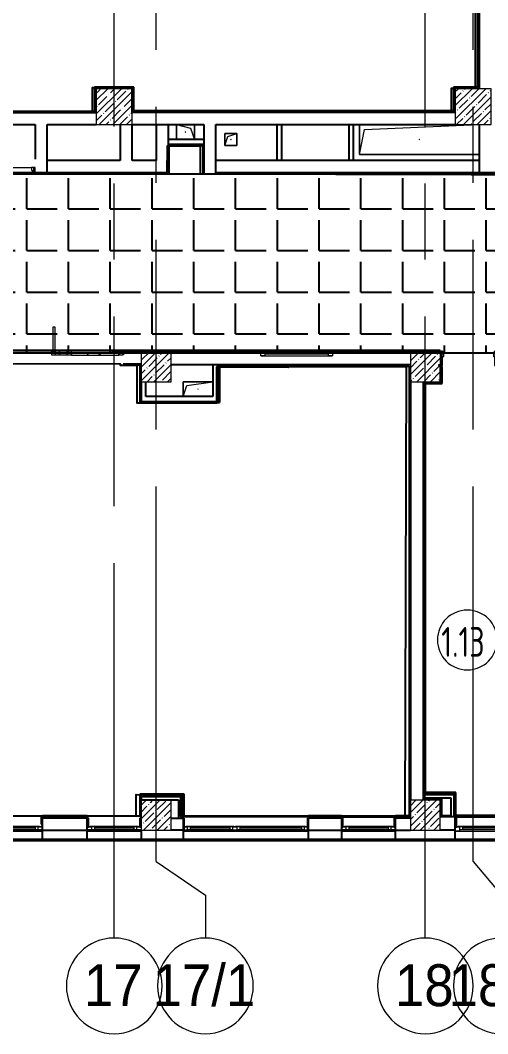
# Model space of a CAD drawing. Header units: millimetres. Extents: x -625 to 415037, y -3642 to 102118.
# Drawn here: x 58955 to 66768, y -3642 to 13309 of the extents above; entities that cross this region are included whole.
import ezdxf

# ---------------------------------------------------------------- set-up
doc = ezdxf.new("R2010")
doc.units = ezdxf.units.MM
doc.linetypes.add('Осевая', pattern=[6350, 1270, -952.5, 3175, -952.5])
doc.layers.add('1) плитка  КР1', color=40, linetype='Continuous')
for name, color, linetype, lineweight in [('A-AREA-IDEN', 7, 'Continuous', 9), ('A-DETL-GENF', 7, 'Continuous', 9), ('A-DOOR-FRAM-2', 7, 'Continuous', 5), ('A-GENM', 7, 'Continuous', 9), ('A-GLAZ', 7, 'Continuous', 9), ('A-GLAZ-1', 7, 'Continuous', 5), ('A-GLAZ-CURT-1', 7, 'Continuous', 5), ('A-GLAZ-CURT-2', 7, 'Continuous', 20), ('A-GLAZ-CWMG', 7, 'Continuous', 9), ('A-GLAZ-CWMG-1', 7, 'Continuous', 20), ('S-COLS-1', 7, 'Continuous', 5), ('Оси', 7, 'Continuous', 9), ('Оси-1', 7, 'Continuous', 20), ('Оси-2', 7, 'Осевая', 9)]:
    doc.layers.add(name, color=color, linetype=linetype, lineweight=lineweight)
doc.layers.add('A-DOOR-FRAM-1', color=7, linetype='Continuous', lineweight=5, true_color=0xc0c0c0)
doc.styles.add('Arial', font='arial.ttf', dxfattribs={"width": 0.9, "height": 700})
doc.styles.add('СПДС', font='ГОСТ тип А.ttf', dxfattribs={"width": 0.9})

# ---------------------------------------------------------------- blocks, each defined once
blk = doc.blocks.new('BSC_Колонна _Прямоугольная - 500х500-V4-Объем проектирования 1 этажа')
at = {"layer": 'S-COLS-1'}
h = blk.add_hatch(dxfattribs=at)
h.set_pattern_fill('FP_8', color=256, style=0, pattern_type=2)
h.set_pattern_definition([(45, (-61160, -7650), (-114.04925, 114.04925), []), (45, (-61045.95, -7650), (-114.04925, 114.04925), [201.613, -40.323, 6.706, -33.617])])
h.paths.add_polyline_path([(-250, -250), (250, -250), (250, 250), (-250, 250), (-250, -237)])
for p, q in [((250, 250), (-250, 250)), ((-250, 250), (-250, -250)), ((250, -250), (250, 250)), ((-250, -250), (250, -250))]:
    blk.add_line(p, q, dxfattribs=at)
blk = doc.blocks.new('BSC_Колонна _Прямоугольная - 500х500-V11-Объем проектирования 1 этажа')
at = {"layer": 'S-COLS-1'}
h = blk.add_hatch(dxfattribs=at)
h.set_pattern_fill('FP_15', color=256, style=0, pattern_type=2)
h.set_pattern_definition([(45, (-61160, -150), (-114.04925, 114.04925), []), (45, (-61045.95, -150), (-114.04925, 114.04925), [201.613, -40.323, 6.706, -33.617])])
h.paths.add_polyline_path([(-250, -250), (250, -250), (250, 250), (-250, 250), (-250, -157)])
for p, q in [((250, 250), (-250, 250)), ((-250, 250), (-250, -250)), ((250, -250), (250, 250)), ((-250, -250), (250, -250))]:
    blk.add_line(p, q, dxfattribs=at)
blk = doc.blocks.new('BSC_Колонна _Прямоугольная - 500х500-V12-Объем проектирования 1 этажа')
at = {"layer": 'S-COLS-1'}
h = blk.add_hatch(dxfattribs=at)
h.set_pattern_fill('FP_16', color=256, style=0, pattern_type=2)
h.set_pattern_definition([(45, (-65660, -150), (-114.04925, 114.04925), []), (45, (-65545.95, -150), (-114.04925, 114.04925), [201.613, -40.323, 6.706, -33.617])])
h.paths.add_polyline_path([(-250, -250), (250, -250), (250, 250), (-250, 250), (-250, -157)])
for p, q in [((250, 250), (-250, 250)), ((-250, 250), (-250, -250)), ((250, -250), (250, 250)), ((-250, -250), (250, -250))]:
    blk.add_line(p, q, dxfattribs=at)
blk = doc.blocks.new('BSC_Колонна _Прямоугольная - 500х500-V15-Объем проектирования 1 этажа')
at = {"layer": 'S-COLS-1'}
h = blk.add_hatch(dxfattribs=at)
h.set_pattern_fill('FP_19', color=256, style=0, pattern_type=2)
h.set_pattern_definition([(45, (-65660, -7650), (-114.04925, 114.04925), []), (45, (-65545.95, -7650), (-114.04925, 114.04925), [201.613, -40.323, 6.706, -33.617])])
h.paths.add_polyline_path([(35, -250), (250, -250), (250, 22), (220, 22), (220, 30), (250, 30), (250, 250), (-250, 250), (-250, -250), (-10, -250)])
for p, q in [((220, 250), (-250, 250)), ((-250, 250), (-250, -250)), ((250, -250), (250, 22)), ((-250, -250), (250, -250))]:
    blk.add_line(p, q, dxfattribs=at)
blk = doc.blocks.new('BSC_Колонна _Прямоугольная - 600х600-23205240-Объем проектирования 1 этажа')
at = {"layer": 'S-COLS-1'}
h = blk.add_hatch(dxfattribs=at)
h.set_pattern_fill('FP_20', color=256, style=0, pattern_type=2)
h.set_pattern_definition([(45, (-66460, -12000), (-114.04925, 114.04925), []), (45, (-66345.95, -12000), (-114.04925, 114.04925), [201.613, -40.323, 6.706, -33.617])])
h.paths.add_polyline_path([(300, -300), (300, 300), (-300, 300), (-300, -300), (267, -300)])
for p, q in [((300, 300), (-300, 300)), ((-300, 300), (-300, -300)), ((300, -300), (300, 300)), ((-300, -300), (300, -300))]:
    blk.add_line(p, q, dxfattribs=at)
blk = doc.blocks.new('120_Окно_СКБ_2Ст - 120_Окно_СКБ_2Ст 2100х2500 _мал створка справа_-V26-Объем проектирования 1 этажа')
at = {"layer": 'A-GLAZ'}
for p, q in [((-1050, -127), (-1050, -57)), ((-1050, -57), (-980, -57)), ((-980, -127), (-1050, -127)), ((-980, -127), (-1000, -127)), ((-1000, -127), (-1000, -137)), ((-1000, -137), (170, -137)), ((170, -137), (-1000, -137)), ((-980, -57), (-980, -127)), ((150, -87), (-980, -87)), ((-980, -87), (-980, -127)), ((-930, -137), (-930, -87)), ((100, -137), (100, -87)), ((150, -127), (150, -57)), ((150, -57), (220, -57)), ((150, -127), (150, -87)), ((220, -127), (150, -127)), ((170, -127), (150, -127)), ((170, -137), (170, -127)), ((220, -127), (200, -127)), ((200, -127), (200, -137)), ((200, -137), (1000, -137)), ((1000, -137), (200, -137)), ((220, -57), (220, -127)), ((980, -87), (220, -87)), ((220, -87), (220, -127)), ((270, -137), (270, -87)), ((930, -137), (930, -87)), ((980, -127), (980, -57)), ((980, -57), (1050, -57)), ((980, -127), (980, -87)), ((1050, -127), (980, -127)), ((1000, -127), (980, -127)), ((1000, -137), (1000, -127)), ((1050, -57), (1050, -127))]:
    blk.add_line(p, q, dxfattribs=at)
at = {"layer": 'A-GLAZ-1'}
for p, q in [((1050, -57), (-1050, -57)), ((-1050, -127), (-1000, -127)), ((-930, -107), (100, -107)), ((100, -117), (-930, -117)), ((170, -127), (200, -127)), ((270, -107), (930, -107)), ((930, -117), (270, -117)), ((1000, -127), (1030, -127))]:
    blk.add_line(p, q, dxfattribs=at)
blk = doc.blocks.new('BSC_Колонна _Прямоугольная - 600х600-V43-Объем проектирования 1 этажа')
at = {"layer": 'S-COLS-1'}
h = blk.add_hatch(dxfattribs=at)
h.set_pattern_fill('FP_69', color=256, style=0, pattern_type=2)
h.set_pattern_definition([(45, (-60460, -12000), (-114.04925, 114.04925), []), (45, (-60345.95, -12000), (-114.04925, 114.04925), [201.613, -40.323, 6.706, -33.617])])
h.paths.add_polyline_path([(208, -300), (300, -300), (300, 300), (-300, 300), (-300, -300), (78, -300)])
for p, q in [((300, 300), (-300, 300)), ((-300, 300), (-300, -300)), ((300, -300), (300, 300)), ((-300, -300), (300, -300))]:
    blk.add_line(p, q, dxfattribs=at)
blk = doc.blocks.new('120_Окно_СКБ_1Ст - 120_Окно_СКБ_1Ст 900х2500_h_-V45-Объем проектирования 1 этажа')
at = {"layer": 'A-GLAZ'}
for p, q in [((-450, -127), (-450, -57)), ((-450, -57), (-380, -57)), ((-380, -127), (-450, -127)), ((-380, -127), (-400, -127)), ((-400, -127), (-400, -137)), ((-400, -137), (400, -137)), ((400, -137), (-400, -137)), ((-380, -57), (-380, -127)), ((380, -87), (-380, -87)), ((-380, -87), (-380, -127)), ((-330, -137), (-330, -87)), ((330, -137), (330, -87)), ((380, -127), (380, -57)), ((380, -57), (450, -57)), ((380, -127), (380, -87)), ((450, -127), (380, -127)), ((400, -127), (380, -127)), ((400, -137), (400, -127)), ((450, -57), (450, -127))]:
    blk.add_line(p, q, dxfattribs=at)
at = {"layer": 'A-GLAZ-1'}
for p, q in [((450, -57), (-450, -57)), ((-430, -127), (-400, -127)), ((-330, -107), (330, -107)), ((330, -117), (-330, -117)), ((400, -127), (430, -127))]:
    blk.add_line(p, q, dxfattribs=at)
blk = doc.blocks.new('120_Окно_СКБ_1Ст - 120_Окно_СКБ_1Ст 900х2500_h_-20664874-Объем проектирования 1 этажа')
at = {"layer": 'A-GLAZ'}
for p, q in [((-450, -127), (-450, -57)), ((-450, -57), (-380, -57)), ((-380, -127), (-450, -127)), ((-380, -127), (-400, -127)), ((-400, -127), (-400, -137)), ((-400, -137), (400, -137)), ((400, -137), (-400, -137)), ((-380, -57), (-380, -127)), ((380, -87), (-380, -87)), ((-380, -87), (-380, -127)), ((-330, -137), (-330, -87)), ((330, -137), (330, -87)), ((380, -127), (380, -57)), ((380, -57), (450, -57)), ((380, -127), (380, -87)), ((450, -127), (380, -127)), ((400, -127), (380, -127)), ((400, -137), (400, -127)), ((450, -57), (450, -127))]:
    blk.add_line(p, q, dxfattribs=at)
at = {"layer": 'A-GLAZ-1'}
for p, q in [((450, -57), (-450, -57)), ((-430, -127), (-400, -127)), ((-330, -107), (330, -107)), ((330, -117), (-330, -117)), ((400, -127), (430, -127))]:
    blk.add_line(p, q, dxfattribs=at)
blk = doc.blocks.new('110_Дверь_СКБ_1Ст_Внутренняя1 - Д-7_л__950x2100h_Туалет-V66-Объем проектирования 1 этажа')
at = {"layer": 'A-DOOR-FRAM-2'}
h = blk.add_hatch(dxfattribs=at)
h.set_pattern_fill('FP_89', color=256, style=0, pattern_type=2)
h.set_pattern_definition([(45, (-296.384, 174.685), (-14.1421, 14.1421), []), (135, (-296.384, 174.685), (-14.1421, -14.1421), [])])
h.paths.add_polyline_path([(-457, -110), (-438, -110), (-438, 110), (-463, 110), (-463, -110)])
at = {"layer": 'A-DOOR-FRAM-1'}
for p, q in [((-423, 118), (-493, 118)), ((-493, 118), (-493, 110)), ((-493, 110), (-423, 110)), ((-438, 110), (-463, 110)), ((-463, 110), (-463, -110)), ((-413, 110), (-438, 110)), ((-438, 110), (-438, 30)), ((-438, -110), (-438, 110)), ((-423, 110), (-438, 110)), ((-438, 110), (-438, 109)), ((-438, 109), (-423, 109)), ((-438, 30), (-403, 30)), ((-423, 30), (-438, 30)), ((-438, 30), (-438, -110)), ((-423, 110), (-423, 118)), ((-423, 109), (-423, 110)), ((-423, -110), (-423, 30)), ((-413, 70), (-413, 110)), ((-403, 70), (-413, 70)), ((-403, 30), (-403, 70)), ((437, 70), (427, 70)), ((427, 70), (427, 30)), ((427, 30), (462, 30)), ((437, 110), (437, 70)), ((462, 110), (437, 110)), ((517, 118), (447, 118)), ((447, 118), (447, 110)), ((462, 110), (447, 110)), ((447, 110), (447, 109)), ((447, 110), (517, 110)), ((447, 109), (462, 109)), ((462, 30), (447, 30)), ((447, 30), (447, -110)), ((462, 30), (462, 110)), ((487, 110), (462, 110)), ((462, 110), (462, -110)), ((462, 109), (462, 110)), ((462, -110), (462, 30)), ((487, -110), (487, 110)), ((517, 110), (517, 118)), ((-423, -110), (-493, -110)), ((-493, -110), (-493, -118)), ((-493, -118), (-423, -118)), ((-463, -110), (-438, -110)), ((-438, -110), (-423, -110)), ((-423, -118), (-423, -110)), ((447, -110), (462, -110)), ((517, -110), (447, -110)), ((447, -110), (447, -118)), ((447, -118), (517, -118)), ((462, -110), (487, -110)), ((517, -118), (517, -110))]:
    blk.add_line(p, q, dxfattribs=at)
blk = doc.blocks.new('110_Дверь_СКБ_1Ст - д-18 700x2100h_Технический шкаф ЭОМ и СС-23257539-Объем проектирования 1 этажа')
at = {"layer": 'A-DOOR-FRAM-2'}
h = blk.add_hatch(dxfattribs=at)
h.set_pattern_fill('FP_122', color=256, style=0, pattern_type=2)
h.set_pattern_definition([(45, (-171.384, 164.685), (-14.1421, 14.1421), []), (135, (-171.384, 164.685), (-14.1421, -14.1421), [])])
h.paths.add_polyline_path([(-337.5, 100), (-337.5, 20), (-312.5, 20), (-312.5, 100)])
at = {"layer": 'A-DOOR-FRAM-1'}
for p, q in [((-312.5, 100), (-337.5, 100)), ((-337.5, 100), (-337.5, 20)), ((-337.5, 20), (-312.5, 20)), ((-287.5, 100), (-312.5, 100)), ((-312.5, 100), (-312.5, 20)), ((-312.5, 20), (-312.5, 100)), ((-312.5, 20), (-277.5, 20)), ((-287.5, 60), (-287.5, 100)), ((-287.5, 100), (272.5, 100)), ((-277.5, 60), (-287.5, 60)), ((-277.5, 20), (-277.5, 60)), ((302.5, 20), (-277.5, 20)), ((312.5, 60), (302.5, 60)), ((302.5, 60), (302.5, 20)), ((302.5, 20), (337.5, 20)), ((312.5, 100), (312.5, 60)), ((337.5, 100), (312.5, 100)), ((337.5, 20), (337.5, 100)), ((362.5, 100), (337.5, 100)), ((337.5, 100), (337.5, 20)), ((337.5, 20), (362.5, 20)), ((362.5, 20), (362.5, 100))]:
    blk.add_line(p, q, dxfattribs=at)
blk = doc.blocks.new('GM_Отверстие прямоугольное _в плите_ - Отверстие-21619835-Объем проектирования 1 этажа')
at = {"layer": 'A-GENM'}
for p, q in [((-125, 150), (125, 150)), ((125, 150), (-125, 150)), ((-125, -150), (-62.5, 87.5)), ((-62.5, 87.5), (125, 150)), ((125, -150), (-125, -150)), ((-125, -150), (125, -150))]:
    blk.add_line(p, q, dxfattribs=at)
for start, end in [(360, 180), (180, 360)]:
    blk.add_arc((0, 0), 2.5, start, end, dxfattribs=at)
blk = doc.blocks.new('GM_Отверстие прямоугольное _в плите_ - Отверстие-V160-Объем проектирования 1 этажа')
at = {"layer": 'A-GENM'}
for p, q in [((-100, -100), (-100, 100)), ((-100, 100), (100, 100)), ((100, 100), (-100, 100)), ((-100, 100), (-100, -100)), ((-100, -100), (-50, 50)), ((-50, 50), (100, 100)), ((100, 100), (100, -100)), ((100, -100), (100, 100)), ((100, -100), (-100, -100)), ((-100, -100), (100, -100))]:
    blk.add_line(p, q, dxfattribs=at)
for start, end in [(360, 180), (180, 360)]:
    blk.add_arc((0, 0), 2.5, start, end, dxfattribs=at)
blk = doc.blocks.new('GM_Отверстие прямоугольное _в плите_ - Отверстие-21957768-Объем проектирования 1 этажа')
at = {"layer": 'A-GENM'}
for p, q in [((-1000, -250), (-1000, 250)), ((-1000, 250), (-1000, -250)), ((-917, 167), (1000, 250)), ((-1000, -250), (-917, 167)), ((1000, -250), (-1000, -250)), ((-1000, -250), (1000, -250))]:
    blk.add_line(p, q, dxfattribs=at)
for start, end in [(360, 180), (180, 360)]:
    blk.add_arc((0, 0), 2.5, start, end, dxfattribs=at)
blk = doc.blocks.new('GM_Отверстие прямоугольное _в плите_ - Отверстие-V173-Объем проектирования 1 этажа')
at = {"layer": 'A-GENM'}
for p, q in [((-250, -125), (-250, 125)), ((-250, 125), (250, 125)), ((250, 125), (-250, 125)), ((-250, 125), (-250, -125)), ((-250, -125), (-187, 62)), ((-187, 62), (250, 125))]:
    blk.add_line(p, q, dxfattribs=at)
for start, end in [(360, 180), (180, 360)]:
    blk.add_arc((0, 0), 2.5, start, end, dxfattribs=at)
blk = doc.blocks.new('120_Окно_СКБ_2Ст - 120_Окно_СКБ_2Ст 2100х2500 _мал створка справа_-V25-Объем проектирования 1 этажа')
at = {"layer": 'A-GLAZ'}
for p, q in [((-1050, -127), (-1050, -57)), ((-1050, -57), (-980, -57)), ((-980, -127), (-1050, -127)), ((-980, -127), (-1000, -127)), ((-1000, -127), (-1000, -137)), ((-1000, -137), (170, -137)), ((170, -137), (-1000, -137)), ((-980, -57), (-980, -127)), ((150, -87), (-980, -87)), ((-980, -87), (-980, -127)), ((-930, -137), (-930, -87)), ((100, -137), (100, -87)), ((150, -127), (150, -57)), ((150, -57), (220, -57)), ((150, -127), (150, -87)), ((220, -127), (150, -127)), ((170, -127), (150, -127)), ((170, -137), (170, -127)), ((220, -127), (200, -127)), ((200, -127), (200, -137)), ((200, -137), (1000, -137)), ((1000, -137), (200, -137)), ((220, -57), (220, -127)), ((980, -87), (220, -87)), ((220, -87), (220, -127)), ((270, -137), (270, -87)), ((930, -137), (930, -87)), ((980, -127), (980, -57)), ((980, -57), (1050, -57)), ((980, -127), (980, -87)), ((1050, -127), (980, -127)), ((1000, -127), (980, -127)), ((1000, -137), (1000, -127)), ((1050, -57), (1050, -127))]:
    blk.add_line(p, q, dxfattribs=at)
at = {"layer": 'A-GLAZ-1'}
for p, q in [((1050, -57), (-1050, -57)), ((-1030, -127), (-1000, -127)), ((-930, -107), (100, -107)), ((100, -117), (-930, -117)), ((170, -127), (200, -127)), ((270, -107), (930, -107)), ((930, -117), (270, -117)), ((1000, -127), (1030, -127))]:
    blk.add_line(p, q, dxfattribs=at)
blk = doc.blocks.new('Прямоугольный импост - 50 x 70 мм-31700031-Объем проектирования 1 этажа')
at = {"layer": 'A-GLAZ-CWMG-1'}
for p, q in [((-70, 35), (0, 35)), ((-70, -35), (-70, 35)), ((0, 35), (0, -35)), ((0, -35), (-70, -35))]:
    blk.add_line(p, q, dxfattribs=at)
blk = doc.blocks.new('Дверь_Витражная_остекление_ - ДВН_ДАО_Главный вход_1200 в свету-31742133-Объем проектирования 1 этажа')
at = {"layer": 'A-DETL-GENF'}
for p, q in [((-607.5, 925), (-647.5, 925)), ((-647.5, 925), (-647.5, 35)), ((-607.5, 30), (-607.5, 925)), ((647.5, 430), (607.5, 430)), ((607.5, 430), (607.5, 30)), ((647.5, 35), (647.5, 430)), ((-647.5, 30), (-607.5, 30)), ((-592.5, 30), (-647.5, 30)), ((-592.5, -40), (-592.5, 30)), ((592.5, -40), (592.5, 30)), ((592.5, 30), (647.5, 30)), ((607.5, 30), (647.5, 30)), ((-647.5, -35), (-647.5, -40)), ((-647.5, -40), (-592.5, -40)), ((647.5, -40), (592.5, -40)), ((647.5, -35), (647.5, -40))]:
    blk.add_line(p, q, dxfattribs=at)
blk = doc.blocks.new('Системная панель - Стемалит - 40мм-31720939-Объем проектирования 1 этажа')
at = {"layer": 'A-GLAZ-CURT-2'}
for p, q in [((65, 35), (-65, 35)), ((-65, 35), (-65, -35)), ((65, -35), (65, 35)), ((-65, -35), (65, -35))]:
    blk.add_line(p, q, dxfattribs=at)
blk = doc.blocks.new('Прямоугольный импост - 50 x 70 мм-31687886-Объем проектирования 1 этажа')
at = {"layer": 'A-GLAZ-CWMG-1'}
for p, q in [((-35, 35), (35, 35)), ((-35, -35), (-35, 35)), ((35, 35), (35, -35)), ((35, -35), (-35, -35))]:
    blk.add_line(p, q, dxfattribs=at)
blk = doc.blocks.new('Системная панель - Стекло - 40мм-V269-Объем проектирования 1 этажа')
at = {"layer": 'A-GLAZ-CURT-1'}
h = blk.add_hatch(dxfattribs=at)
h.set_pattern_fill('FP_194', color=256, style=0, pattern_type=2)
h.set_pattern_definition([(45, (-60342.5, -7683), (-565.685, 565.685), [400, -1200]), (45, (-60742.5, -7883), (-565.685, 565.685), [1200, -400]), (45, (-59942.5, -8083), (-565.685, 565.685), [400, -1200])])
h.paths.add_polyline_path([(397.5, -40), (397.5, 0), (-397.5, 0), (-397.5, -40)])
at = {"layer": 'A-GLAZ-CURT-2'}
for p, q in [((397.5, 0), (-397.5, 0)), ((-397.5, 0), (-397.5, -40)), ((397.5, -40), (397.5, 0)), ((-397.5, -40), (397.5, -40))]:
    blk.add_line(p, q, dxfattribs=at)
blk = doc.blocks.new('Прямоугольный импост - 50 x 70 мм-31702100-Объем проектирования 1 этажа')
at = {"layer": 'A-GLAZ-CWMG-1'}
for p, q in [((-35, 35), (35, 35)), ((-35, -35), (-35, 35)), ((35, 35), (35, -35)), ((35, -35), (-35, -35))]:
    blk.add_line(p, q, dxfattribs=at)
blk = doc.blocks.new('Прямоугольный импост - 50 x 70 мм-31720914-Объем проектирования 1 этажа')
at = {"layer": 'A-GLAZ-CWMG'}
blk.add_line((24940, 7918), (24145, 7918), dxfattribs=at)
blk = doc.blocks.new('120_Окно_СКБ_1Ст - 120_Окно_СКБ_1Ст 400х1200 EI30-24228621-Объем проектирования 1 этажа')
at = {"layer": 'A-GLAZ'}
for p, q in [((-600, 40), (-600, 110)), ((-600, 110), (-530, 110)), ((-530, 40), (-600, 40)), ((-530, 110), (-530, 40)), ((530, 40), (530, 110)), ((530, 110), (600, 110)), ((600, 40), (530, 40)), ((600, 110), (600, 40))]:
    blk.add_line(p, q, dxfattribs=at)
at = {"layer": 'A-GLAZ-1'}
for p, q in [((600, 110), (-600, 110)), ((-600, 40), (600, 40)), ((530, 80), (-530, 80)), ((530, 70), (-530, 70))]:
    blk.add_line(p, q, dxfattribs=at)
blk = doc.blocks.new('Ось сетки - D8-29747960-Объем проектирования 1 этажа')
at = {"layer": 'Оси-1'}
for start, end in [(360, 180), (180, 360)]:
    blk.add_arc((0, 0), 4, start, end, dxfattribs=at)
blk = doc.blocks.new('Марка_Помещения - Номер-25198446-Объем проектирования 1 этажа')
at = {"layer": 'A-AREA-IDEN'}
for start, end in [(360, 180), (180, 360)]:
    blk.add_arc((0, 0), 2.5, start, end, dxfattribs=at)

msp = doc.modelspace()

# ---------------------------------------------------------------- hatches: boundary and pattern name
at = {"layer": '1) плитка  КР1'}
h = msp.add_hatch(dxfattribs=at)
h.set_pattern_fill('ANGLE', color=256, scale=100)
h.set_pattern_definition([(0, (38804.7, 11553.94), (0, 698.5), [508, -190.5]), (90, (38804.7, 11553.94), (-698.5, 4e-14), [508, -190.5])])
h.paths.add_polyline_path([(75478, 7743), (42466, 7743), (42466, 10743), (75478, 10743)])

# ---------------------------------------------------------------- linework, layer by layer
for p, q in [((66597, 13589), (66597, 12192)), ((66605, 12184), (66605, 13564)), ((66625, 13559), (66625, 12164)), ((60197, 12192), (60197, 11784)), ((60853, 12192), (60197, 12192)), ((60845, 12184), (60205, 12184)), ((60205, 11785), (60205, 12184)), ((60845, 12184), (60845, 12164)), ((60845, 12164), (60845, 11784)), ((60853, 11792), (60853, 12192)), ((66197, 12192), (66197, 11792)), ((66597, 12192), (66197, 12192)), ((66605, 12184), (66205, 12184)), ((66205, 12164), (66205, 12184)), ((66205, 12164), (66205, 12164)), ((66205, 11784), (66205, 12164)), ((57615, 11764), (60225, 11764)), ((60205, 11785), (57643, 11785)), ((60197, 11784), (57643, 11784)), ((57643, 11777), (60205, 11777)), ((60205, 11784), (60197, 11784)), ((60205, 11785), (60205, 11784)), ((60205, 11777), (60205, 11784)), ((66225, 11764), (60825, 11764)), ((66205, 11784), (60845, 11784)), ((66197, 11792), (60853, 11792)), ((55765, 11564), (59205, 11564)), ((59205, 11564), (59205, 10984)), ((59405, 11564), (60225, 11564)), ((59405, 10764), (59405, 11564)), ((60625, 11564), (60625, 10964)), ((60825, 10964), (60825, 11564)), ((60825, 11564), (62025, 11564)), ((61225, 11564), (61225, 10964)), ((61425, 11564), (61425, 10764)), ((62025, 11564), (62025, 10744)), ((62225, 11564), (66225, 11564)), ((62225, 10744), (62225, 11564)), ((63245, 11564), (63245, 10964)), ((63325, 10964), (63325, 11564)), ((64445, 11564), (64445, 10964)), ((64525, 10964), (64525, 11564)), ((66625, 11564), (66625, 10764)), ((62025, 11314), (61425, 11314)), ((61425, 11234), (62025, 11234)), ((61445, 11213), (61445, 11214)), ((61446, 11213), (62004, 11213)), ((61446, 10743), (61446, 11213)), ((62004, 11214), (62005, 11214)), ((62004, 11213), (62004, 10743)), ((60625, 10964), (59405, 10964)), ((61225, 10964), (60825, 10964)), ((66625, 10964), (62225, 10964)), ((59205, 10764), (61425, 10764)), ((59205, 10764), (59205, 10744)), ((59205, 10744), (59205, 10743)), ((59205, 10743), (61446, 10743)), ((62004, 10743), (68734, 10743)), ((62225, 10764), (68704, 10764)), ((65975, 7785), (38826, 7785)), ((60675, 7784), (60675, 7712)), ((60975, 7764), (60675, 7764)), ((62975, 7764), (61475, 7764)), ((65475, 7764), (64175, 7764)), ((65345, 7784), (65345, 7785)), ((65975, 7784), (65975, 7785)), ((65975, 7772), (65975, 7784)), ((60675, 7564), (60975, 7564)), ((60954, 7544), (60675, 7544)), ((60675, 7544), (60675, 7543)), ((60675, 7543), (60954, 7543)), ((60954, 7544), (60955, 7544)), ((60954, 7543), (60954, 7544)), ((60954, 7543), (60954, 6913)), ((65475, 7544), (61475, 7544)), ((62175, 7544), (62175, 7014)), ((62255, 6934), (62255, 7544)), ((62275, 6914), (62275, 7524)), ((62275, 7524), (63476, 7524)), ((62283, 7516), (62283, 6914)), ((63476, 7516), (62283, 7516)), ((63476, 7524), (63476, 7516)), ((63476, 7523), (65454, 7523)), ((65454, 7524), (65455, 7524)), ((65454, 7523), (65454, 7524)), ((65454, 7523), (65454, 5)), ((65995, 7524), (65975, 7524)), ((65995, 7524), (65995, 7244)), ((66006, 7513), (65995, 7513)), ((66006, 7233), (66006, 7513)), ((60975, 7264), (60975, 6934)), ((61055, 7014), (61055, 7264)), ((65475, 7264), (65475, 264)), ((65695, 264), (65695, 7264)), ((65695, 7264), (65695, 264)), ((65726, 7244), (65715, 7244)), ((65715, 7244), (65715, 416)), ((65715, 7233), (66006, 7233)), ((65995, 7244), (65726, 7244)), ((65726, 390), (65726, 7244)), ((62175, 7014), (61055, 7014)), ((60954, 6913), (62283, 6913)), ((60975, 6934), (62255, 6934)), ((62283, 6913), (62283, 6914)), ((60954, 365), (60954, 5)), ((61696, 365), (60954, 365)), ((61675, 344), (60955, 344)), ((61675, 344), (61675, -386)), ((61696, 4), (61696, 365)), ((66225, 379), (65695, 379)), ((66212, 367), (65695, 367)), ((66200, 354), (65695, 354)), ((65715, 416), (65715, 390)), ((65715, 284), (65715, 390)), ((66236, 390), (65726, 390)), ((66200, 354), (66200, -16)), ((66212, 367), (66212, -16)), ((66225, 379), (66225, 4)), ((66236, 4), (66236, 390)), ((61662, 331), (60955, 331)), ((61650, 319), (60955, 319)), ((60975, 319), (60975, 264)), ((60975, 269), (61600, 269)), ((61600, 269), (61600, -36)), ((61650, 319), (61650, -36)), ((61662, 331), (61662, -36)), ((65695, 304), (66150, 304)), ((65996, 285), (65715, 285)), ((65995, 284), (65715, 284)), ((65995, 284), (65995, 4)), ((65996, 5), (65996, 285)), ((66150, 304), (66150, -16)), ((57246, 5), (59325, 5)), ((60075, 5), (59325, 5)), ((59325, 5), (59325, 4)), ((60075, 4), (60075, 5)), ((60075, 5), (60954, 5)), ((60954, 5), (60955, 5)), ((60955, 4), (60955, -6)), ((61695, 4), (61696, 4)), ((61696, 5), (63775, 5)), ((61696, 4), (61696, -16)), ((64325, 5), (63775, 5)), ((63775, 5), (63775, 4)), ((63975, 4), (63975, -16)), ((64325, 4), (64325, 5)), ((64325, 5), (65225, 5)), ((64325, -16), (64325, 4)), ((65454, 5), (65225, 5)), ((65225, 5), (65225, 4)), ((65425, 4), (65425, -16)), ((65455, 5), (65455, 4)), ((65995, 5), (65996, 5)), ((66150, 4), (65995, 4)), ((66225, -386), (66225, 4)), ((66225, 4), (66236, 4)), ((66236, 15), (67114, 15)), ((66236, 4), (67125, 4)), ((59305, -16), (59305, -136)), ((59305, -136), (59325, -136)), ((60075, -36), (59325, -36)), ((59325, -386), (59325, -36)), ((60075, -386), (60075, -16)), ((60095, -36), (60075, -36)), ((60095, -184), (60095, -36)), ((60096, -36), (60095, -36)), ((60096, -184), (60096, -36)), ((60954, -36), (60954, -184)), ((60955, -36), (60954, -36)), ((60955, -6), (60975, -6)), ((60955, -36), (60955, -184)), ((60975, -36), (60955, -36)), ((61475, -36), (61675, -36)), ((61675, -16), (61696, -16)), ((61695, -36), (61675, -36)), ((61695, -236), (61695, -36)), ((61696, -36), (61695, -36)), ((63975, -16), (61696, -16)), ((61696, -236), (61696, -36)), ((63754, -36), (63754, -236)), ((63755, -36), (63754, -36)), ((63755, -36), (63755, -236)), ((63775, -36), (63755, -36)), ((64325, -36), (63775, -36)), ((63775, -386), (63775, -36)), ((63975, -16), (64325, -16)), ((64325, -16), (65425, -16)), ((64325, -36), (64325, -386)), ((64345, -36), (64325, -36)), ((64345, -184), (64345, -36)), ((64346, -36), (64345, -36)), ((64346, -184), (64346, -36)), ((65204, -36), (65204, -184)), ((65205, -36), (65204, -36)), ((65205, -36), (65205, -184)), ((65225, -36), (65205, -36)), ((65475, -36), (65225, -36)), ((65225, -386), (65225, -36)), ((65425, -16), (65475, -16)), ((66225, -16), (65975, -16)), ((66225, -16), (67125, -16)), ((66245, -36), (66225, -36)), ((66245, -184), (66245, -36)), ((66246, -36), (66245, -36)), ((66246, -184), (66246, -36)), ((59325, -236), (57225, -236)), ((59325, -236), (60075, -236)), ((60075, -184), (60095, -184)), ((60975, -236), (60075, -236)), ((60095, -184), (60096, -184)), ((60954, -184), (60955, -184)), ((60955, -184), (60975, -184)), ((60975, -236), (60975, -386)), ((61675, -236), (61475, -236)), ((61675, -236), (61695, -236)), ((61695, -236), (63755, -236)), ((61695, -236), (61696, -236)), ((63754, -236), (63755, -236)), ((63755, -236), (63775, -236)), ((63775, -236), (64325, -236)), ((64325, -184), (64345, -184)), ((65225, -236), (64325, -236)), ((64345, -184), (64346, -184)), ((65204, -184), (65205, -184)), ((65205, -184), (65225, -184)), ((65225, -236), (65475, -236)), ((66225, -236), (65975, -236)), ((66225, -184), (66245, -184)), ((66245, -184), (66246, -184)), ((72345, -416), (-225, -416)), ((59325, -394), (57225, -394)), ((59325, -386), (59325, -394)), ((59325, -386), (60075, -386)), ((59325, -389), (60075, -389)), ((59325, -394), (60075, -394)), ((60075, -394), (60075, -386)), ((60975, -394), (60075, -394)), ((60975, -386), (60975, -394)), ((60975, -386), (61675, -386)), ((60975, -389), (61675, -389)), ((60975, -394), (61675, -394)), ((61675, -394), (61675, -386)), ((63775, -394), (61675, -394)), ((63775, -386), (63775, -394)), ((63775, -386), (64325, -386)), ((63775, -389), (64325, -389)), ((63775, -394), (64325, -394)), ((64325, -394), (64325, -386)), ((65225, -394), (64325, -394)), ((65225, -386), (65225, -394)), ((65225, -386), (66225, -386)), ((65225, -389), (66225, -389)), ((65225, -394), (66225, -394)), ((66225, -394), (66225, -386)), ((67125, -394), (66225, -394))]:
    msp.add_line(p, q)
at = {"flags": 128}
msp.add_lwpolyline([(66716, 23171), (66719, 24595), (60797, 24609), (60782, 18429), (57622, 18436), (57607, 11785), (60161, 11779), (60162, 12186), (60818, 12185), (60817, 11785), (66161, 11772), (66162, 12172), (66562, 12171), (66569, 15365), (65719, 15367), (65736, 22673), (66186, 22672), (66188, 23172)], close=True, dxfattribs=at)
for points in [[(38780, 7829), (65299, 7767), (65929, 7766), (65929, 7745), (66879, 7743), (66879, 7764), (68279, 7760), (68279, 7739), (69379, 7737), (69379, 7758), (70729, 7754), (70729, 7733), (71679, 7731), (71679, 7752), (72099, 7751), (75478, 7743), (75482, 9152), (75543, 9162), (75546, 10701), (61965, 10733), (61966, 11203), (61408, 11204), (61407, 10734), (51715, 10757)], [(57182, 6), (60890, -2), (60891, 358), (61633, 356), (61632, -4), (65390, -13), (65408, 7505), (63430, 7510), (63430, 7503), (62237, 7505), (62235, 6902), (60906, 6906), (60908, 7536), (60629, 7536), (60629, 7557), (58129, 7563)]]:
    msp.add_lwpolyline(points, dxfattribs=at)
at = {"layer": '1) плитка  КР1'}
msp.add_lwpolyline([(75478, 7743), (42466, 7743), (42466, 10743), (75478, 10743)], close=True, dxfattribs=at)
at = {"layer": 'Оси'}
for p, q in [((61225, -760), (61225, 4240)), ((66525, -760), (66525, 4240)), ((60525, -2042), (60525, 2958)), ((65725, -2042), (65725, 2958)), ((61225, -760), (62049, -1323)), ((66525, -760), (66997, -1323)), ((62049, -1323), (62049, -2042))]:
    msp.add_line(p, q, dxfattribs=at)
at = {"layer": 'Оси-2'}
for p, q in [((60525, 2958), (60525, 22262)), ((61225, 4240), (61225, 22262)), ((65725, 2958), (65725, 22262)), ((66525, 4240), (66525, 22262))]:
    msp.add_line(p, q, dxfattribs=at)

# ---------------------------------------------------------------- block references
for name, p in [('BSC_Колонна _Прямоугольная - 600х600-V43-Объем проектирования 1 этажа', (60525, 11864)), ('BSC_Колонна _Прямоугольная - 600х600-23205240-Объем проектирования 1 этажа', (66525, 11864)), ('GM_Отверстие прямоугольное _в плите_ - Отверстие-21957768-Объем проектирования 1 этажа', (65625, 11314)), ('GM_Отверстие прямоугольное _в плите_ - Отверстие-V160-Объем проектирования 1 этажа', (62475, 11315)), ('Дверь_Витражная_остекление_ - ДВН_ДАО_Главный вход_1200 в свету-31742133-Объем проектирования 1 этажа', (58892, 7747)), ('Системная панель - Стемалит - 40мм-31720939-Объем проектирования 1 этажа', (59675, 7747)), ('Прямоугольный импост - 50 x 70 мм-31720914-Объем проектирования 1 этажа', (35665, -136)), ('Системная панель - Стекло - 40мм-V269-Объем проектирования 1 этажа', (60207, 7747)), ('BSC_Колонна _Прямоугольная - 500х500-V4-Объем проектирования 1 этажа', (61225, 7514)), ('BSC_Колонна _Прямоугольная - 500х500-V15-Объем проектирования 1 этажа', (65725, 7514)), ('110_Дверь_СКБ_1Ст_Внутренняя1 - Д-7_л__950x2100h_Туалет-V66-Объем проектирования 1 этажа', (66437, 7654)), ('GM_Отверстие прямоугольное _в плите_ - Отверстие-V173-Объем проектирования 1 этажа', (61925, 7139)), ('BSC_Колонна _Прямоугольная - 500х500-V11-Объем проектирования 1 этажа', (61225, 14)), ('BSC_Колонна _Прямоугольная - 500х500-V12-Объем проектирования 1 этажа', (65725, 14))]:
    msp.add_blockref(name, p)
for name, p, rotation in [('GM_Отверстие прямоугольное _в плите_ - Отверстие-21619835-Объем проектирования 1 этажа', (61715, 11439), 270), ('110_Дверь_СКБ_1Ст - д-18 700x2100h_Технический шкаф ЭОМ и СС-23257539-Объем проектирования 1 этажа', (58867, 10864), 180)]:
    msp.add_blockref(name, p, dxfattribs=dict(rotation=rotation))
at = {"extrusion": (0, 0, -1), "rotation": 180}
for name, p in [('Прямоугольный импост - 50 x 70 мм-31687886-Объем проектирования 1 этажа', (-59575, 7747)), ('Прямоугольный импост - 50 x 70 мм-31702100-Объем проектирования 1 этажа', (-59775, 7747)), ('Прямоугольный импост - 50 x 70 мм-31700031-Объем проектирования 1 этажа', (-60675, 7747))]:
    msp.add_blockref(name, p, dxfattribs=at)
at = {"color": 3}
msp.add_blockref('120_Окно_СКБ_1Ст - 120_Окно_СКБ_1Ст 400х1200 EI30-24228621-Объем проектирования 1 этажа', (63575, 7654), dxfattribs=at)
at = {"color": 3, "rotation": 180}
for name, p in [('120_Окно_СКБ_2Ст - 120_Окно_СКБ_2Ст 2100х2500 _мал створка справа_-V26-Объем проектирования 1 этажа', (58275, -311)), ('120_Окно_СКБ_1Ст - 120_Окно_СКБ_1Ст 900х2500_h_-20664874-Объем проектирования 1 этажа', (60525, -311)), ('120_Окно_СКБ_2Ст - 120_Окно_СКБ_2Ст 2100х2500 _мал створка справа_-V25-Объем проектирования 1 этажа', (62725, -311)), ('120_Окно_СКБ_1Ст - 120_Окно_СКБ_1Ст 900х2500_h_-V45-Объем проектирования 1 этажа', (64775, -311)), ('120_Окно_СКБ_1Ст - 120_Окно_СКБ_1Ст 900х2500_h_-20664874-Объем проектирования 1 этажа', (66675, -311))]:
    msp.add_blockref(name, p, dxfattribs=at)
at = {"layer": 'A-AREA-IDEN', "xscale": 199.9999999999999, "yscale": 199.9999999999999, "zscale": 199.9999999999999}
msp.add_blockref('Марка_Помещения - Номер-25198446-Объем проектирования 1 этажа', (66428, 2944), dxfattribs=at)
at = {"layer": 'Оси-1', "xscale": 199.9999999999999, "yscale": 199.9999999999999, "zscale": 199.9999999999999}
for p in [(60525, -2842), (62049, -2842), (65725, -2842), (66997, -2842)]:
    msp.add_blockref('Ось сетки - D8-29747960-Объем проектирования 1 этажа', p, dxfattribs=at)

# ---------------------------------------------------------------- texts
at = {"layer": 'A-AREA-IDEN', "insert": (65992, 3161), "char_height": 500, "width": 1096.71, "attachment_point": 1, "style": 'СПДС'}
msp.add_mtext('1.13', dxfattribs=at)
at = {"layer": 'Оси', "char_height": 700, "attachment_point": 1, "style": 'Arial'}
for s, insert, width in [('17', (60019, -2481), 1212.15), ('17/1', (61168, -2481), 2121.27), ('18', (65219, -2481), 1212.15), ('18/1', (66117, -2481), 2121.27)]:
    msp.add_mtext(s, dxfattribs=dict(at, insert=insert, width=width))

doc.saveas('drawing.dxf')
